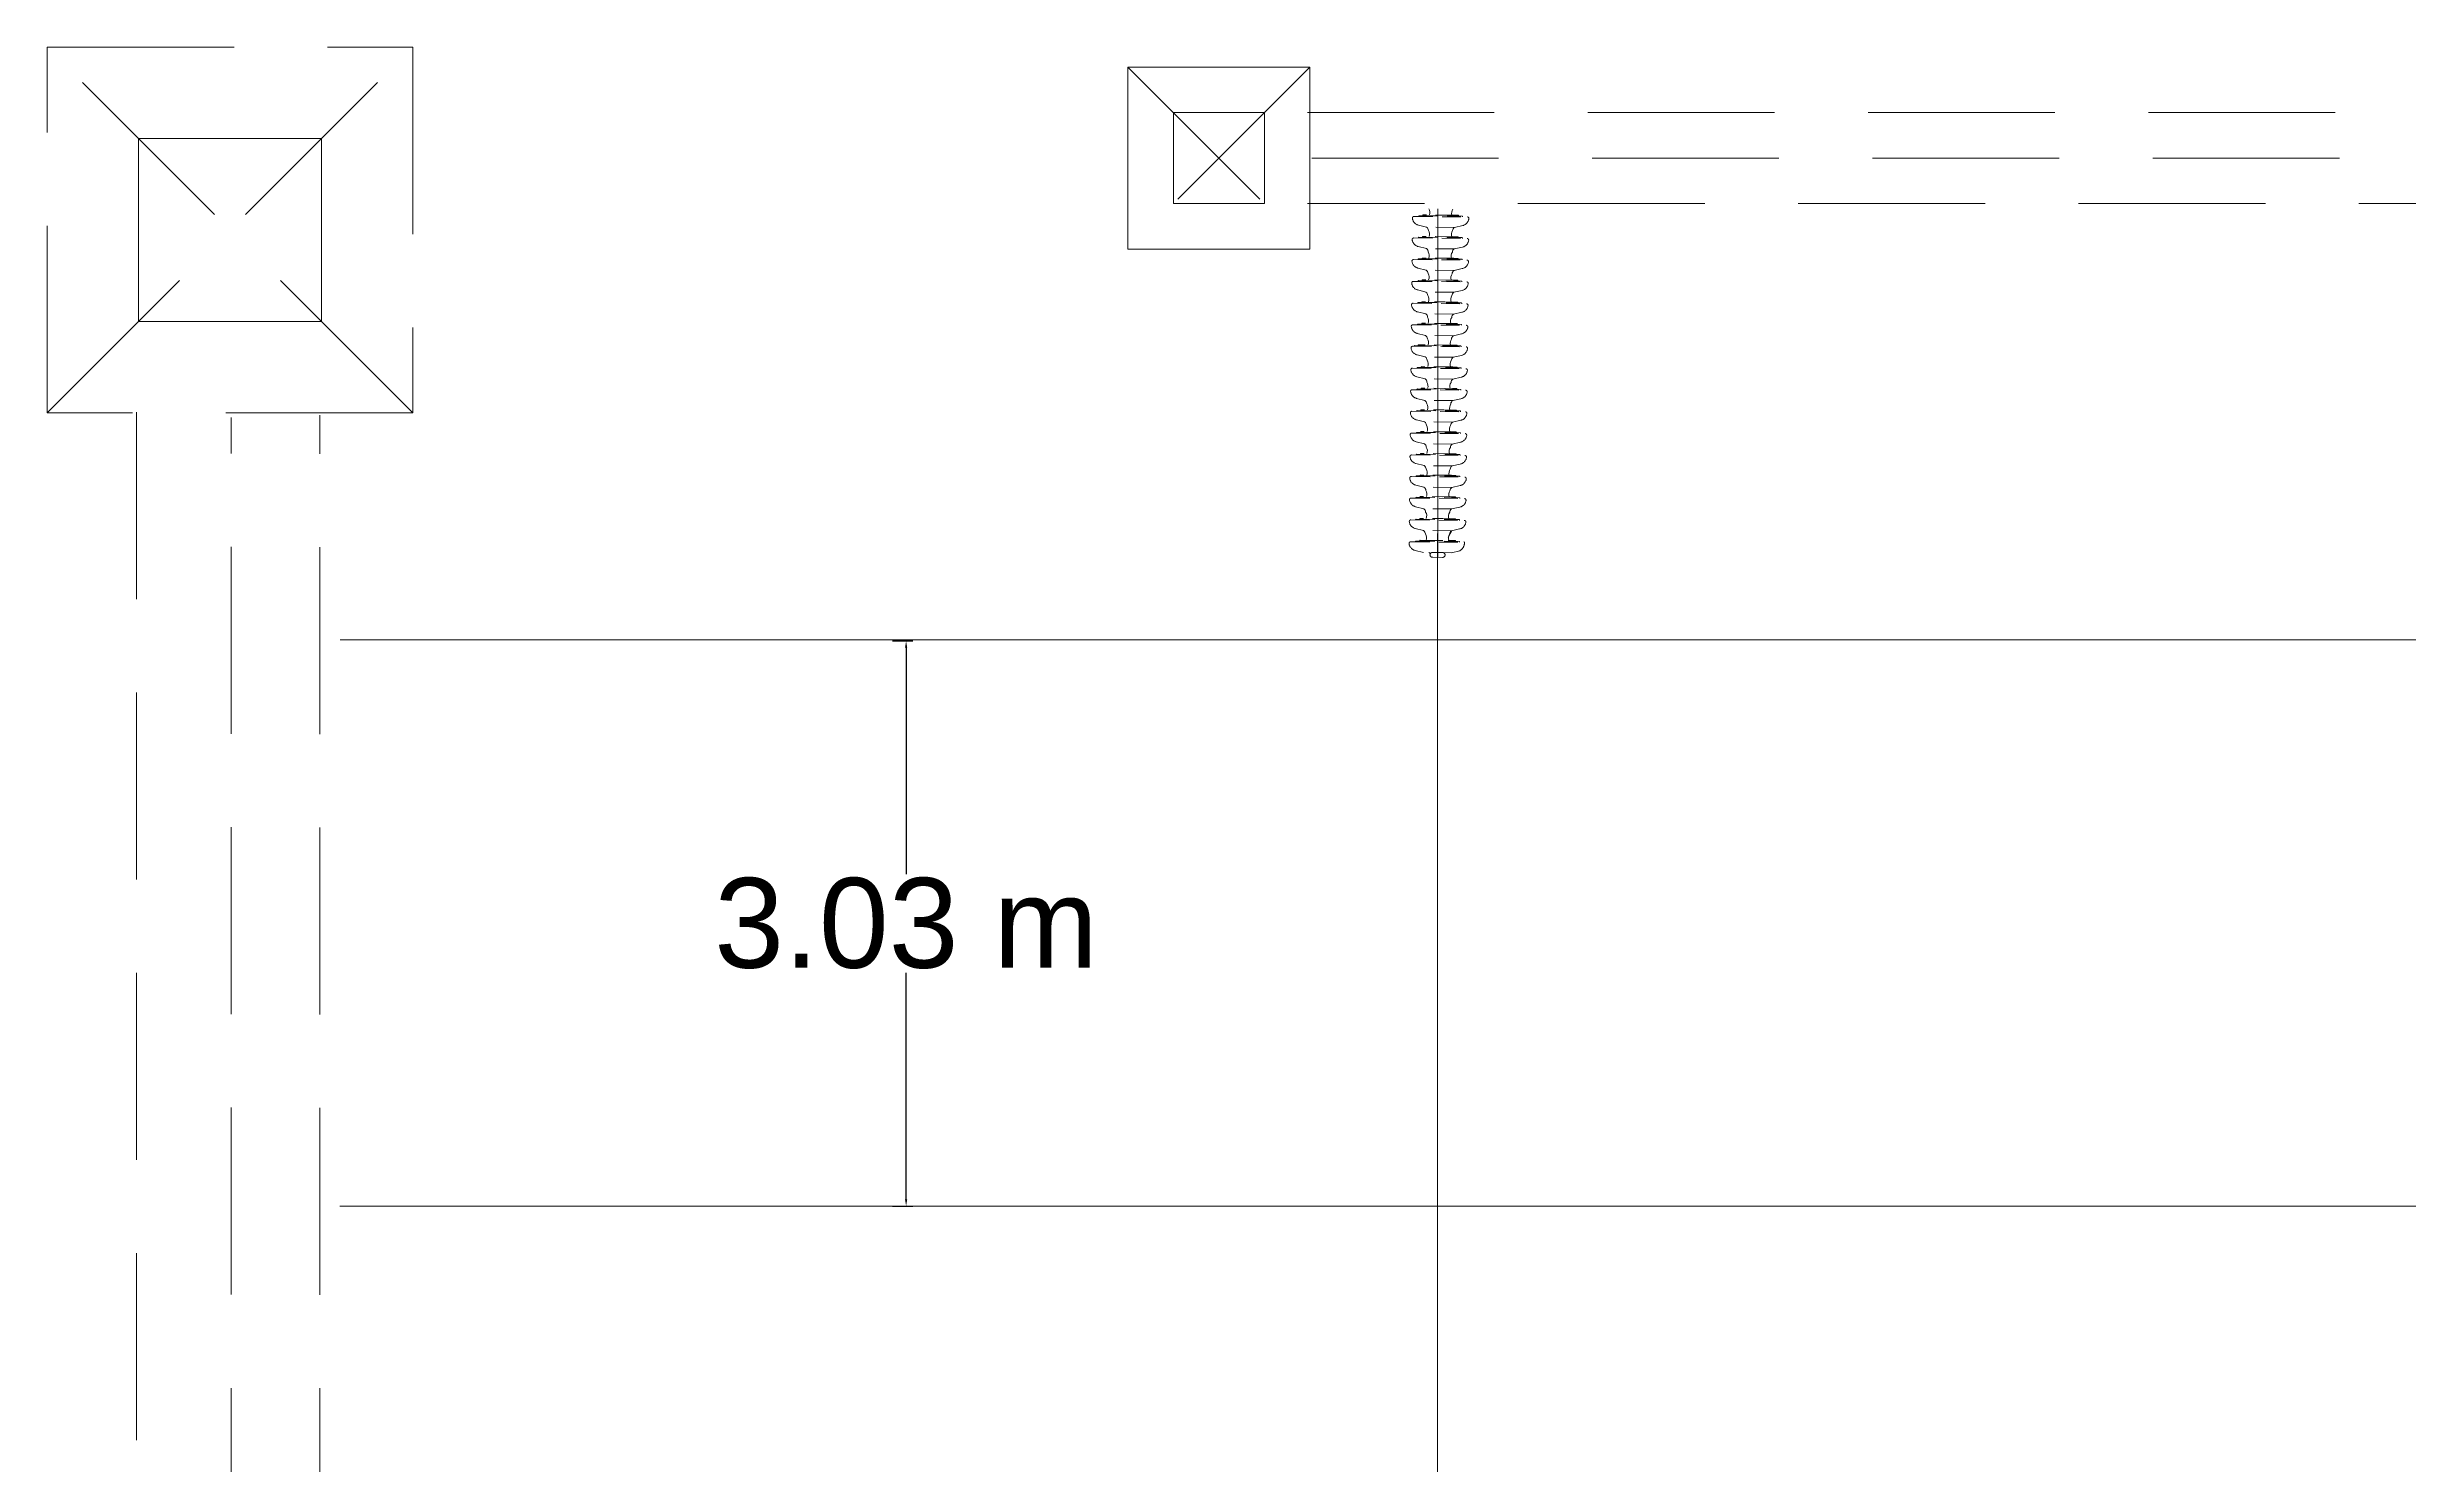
# Model space of a CAD drawing. Header units: inches. Extents: x 3989 to 4711, y 2881 to 3348.
# Drawn here: x 4053.5 to 4116.7, y 3227.1 to 3265 of the extents above; entities that cross this region are included whole.
import ezdxf

# ---------------------------------------------------------------- set-up
doc = ezdxf.new("R2010")
doc.units = ezdxf.units.IN
doc.header["$MEASUREMENT"] = 0
doc.linetypes.add('DASHED', pattern=[0.75, 0.5, -0.25])
doc.layers.add('COTAS', color=4, linetype='Continuous')
doc.layers.add('medidas', color=3, linetype='Continuous')
doc.styles.get("Standard").update_dxf_attribs({"font": 'arial.ttf'})
doc.dimstyles.get("Standard").update_dxf_attribs({"dimtxt": 0.18, "dimasz": 0.18, "dimexe": 0.18, "dimexo": 0.0625, "dimgap": 0.09, "dimtad": 0, "dimtih": 1, "dimtoh": 1, "dimdec": 4, "dimzin": 0, "dimdsep": 46, "dimtxsty": 'Standard', "dimcen": 0.09, "dimadec": 0, "dimazin": 0, "dimtfac": 1, "dimtdec": 4, "dimtofl": 0, "dimtmove": 0, "dimatfit": 3, "dimfxl": 1, "dimtolj": 1, "dimtzin": 0, "dimarcsym": 0})

# ---------------------------------------------------------------- blocks, each defined once
blk = doc.blocks.new('*D22')
at = {"color": 0, "lineweight": -2, "transparency": 16777216}
for p, q in [((4076.083, 3249.091), (4076.629, 3249.091)), ((4076.449, 3248.911), (4076.449, 3242.85)), ((4076.449, 3234.152), (4076.449, 3240.213)), ((4076.083, 3233.972), (4076.629, 3233.972))]:
    blk.add_line(p, q, dxfattribs=at)
at = {"color": 0, "transparency": 16777216}
for points in [[(4076.419, 3248.911), (4076.479, 3248.911), (4076.449, 3249.091)], [(4076.419, 3234.152), (4076.479, 3234.152), (4076.449, 3233.972)]]:
    blk.add_solid(points, dxfattribs=at)
at = {"layer": 'Defpoints', "color": 0, "transparency": 16777216}
for p in [(4076.02, 3249.091), (4076.02, 3233.972), (4076.449, 3233.972)]:
    blk.add_point(p, dxfattribs=at)
at = {"color": 0, "transparency": 16777216, "insert": (4076.449, 3241.532), "char_height": 0.18, "width": 11.24802, "attachment_point": 5}
blk.add_mtext('\\A1;{\\H13.35778x;3.03 m}', dxfattribs=at)

msp = doc.modelspace()

# ---------------------------------------------------------------- linework, layer by layer
at = {"color": 0, "linetype": 'DASHED', "lineweight": 0}
for p, q in [((4090.03681, 3260.4486), (4091.4643, 3260.43411)), ((4090.15519, 3260.21752), (4090.37535, 3260.16381)), ((4090.16341, 3260.45795), (4090.1633, 3260.44731)), ((4090.17416, 3260.46848), (4091.32738, 3260.45678)), ((4090.27217, 3260.47813), (4090.27207, 3260.46749)), ((4091.11518, 3260.48021), (4090.37048, 3260.48777)), ((4091.12005, 3260.15625), (4090.37535, 3260.16381)), ((4090.61341, 3260.48531), (4090.88856, 3260.48251)), ((4091.34125, 3260.20549), (4091.12005, 3260.15625)), ((4091.22958, 3260.46841), (4091.22947, 3260.45778)), ((4091.33791, 3260.44604), (4091.3378, 3260.4354)), ((4090.03096, 3259.8723), (4091.45845, 3259.85782)), ((4090.14934, 3259.64123), (4090.3695, 3259.58751)), ((4090.15756, 3259.88166), (4090.15746, 3259.87102)), ((4090.16831, 3259.89219), (4091.32153, 3259.88049)), ((4090.26633, 3259.90183), (4090.26622, 3259.8912)), ((4091.10934, 3259.90392), (4090.36464, 3259.91148)), ((4091.1142, 3259.57996), (4090.3695, 3259.58751)), ((4090.60757, 3259.90901), (4090.88271, 3259.90622)), ((4091.3354, 3259.62919), (4091.1142, 3259.57996)), ((4091.22373, 3259.89212), (4091.22362, 3259.88148)), ((4091.33206, 3259.86974), (4091.33196, 3259.8591)), ((4090.02468, 3259.29601), (4091.45217, 3259.28153)), ((4090.14306, 3259.06494), (4090.36322, 3259.01122)), ((4090.15128, 3259.30537), (4090.15117, 3259.29473)), ((4090.16203, 3259.3159), (4091.31525, 3259.3042)), ((4090.26004, 3259.32555), (4090.25994, 3259.31491)), ((4091.10305, 3259.32763), (4090.35835, 3259.33519)), ((4091.10792, 3259.00367), (4090.36322, 3259.01122)), ((4090.60128, 3259.33272), (4090.87643, 3259.32993)), ((4091.32912, 3259.05291), (4091.10792, 3259.00367)), ((4091.21745, 3259.31583), (4091.21734, 3259.30519)), ((4091.32578, 3259.29345), (4091.32567, 3259.28282)), ((4090.01918, 3258.71124), (4091.44667, 3258.69676)), ((4090.13757, 3258.48017), (4090.35772, 3258.42645)), ((4090.14578, 3258.7206), (4090.14568, 3258.70996)), ((4090.15653, 3258.73113), (4091.30975, 3258.71943)), ((4090.25455, 3258.74078), (4090.25444, 3258.73014)), ((4091.09756, 3258.74286), (4090.35286, 3258.75042)), ((4091.10242, 3258.4189), (4090.35772, 3258.42645)), ((4090.59579, 3258.74795), (4090.87093, 3258.74516)), ((4091.32362, 3258.46814), (4091.10242, 3258.4189)), ((4091.21195, 3258.73106), (4091.21185, 3258.72042)), ((4091.32029, 3258.70868), (4091.32018, 3258.69805)), ((4090.01325, 3258.12648), (4091.44074, 3258.112)), ((4090.13163, 3257.8954), (4090.35179, 3257.84169)), ((4090.13985, 3258.13583), (4090.13974, 3258.12519)), ((4090.1506, 3258.14636), (4091.30382, 3258.13466)), ((4090.24862, 3258.15601), (4090.24851, 3258.14537)), ((4091.08578, 3257.5818), (4090.34108, 3257.58936)), ((4091.09163, 3258.1581), (4090.34692, 3258.16565)), ((4091.09649, 3257.83413), (4090.35179, 3257.84169)), ((4090.58401, 3257.58689), (4090.85915, 3257.5841)), ((4090.58985, 3258.16319), (4090.865, 3258.1604)), ((4091.31769, 3257.88337), (4091.09649, 3257.83413)), ((4091.20602, 3258.1463), (4091.20591, 3258.13566)), ((4091.31435, 3258.12392), (4091.31425, 3258.11328)), ((4090.00112, 3256.9739), (4091.42861, 3256.95941)), ((4090.00112, 3256.9739), (4091.42861, 3256.95941)), ((4090.0074, 3257.55018), (4091.43489, 3257.5357)), ((4090.04016, 3256.98414), (4090.04005, 3256.9735)), ((4090.05091, 3256.99467), (4091.20413, 3256.98297)), ((4090.12579, 3257.31911), (4090.34594, 3257.26539)), ((4090.13401, 3257.55954), (4090.1339, 3257.5489)), ((4090.13847, 3256.99378), (4091.29169, 3256.98208)), ((4090.14475, 3257.57007), (4091.29798, 3257.55837)), ((4090.24277, 3257.57972), (4090.24266, 3257.56908)), ((4091.0795, 3257.00551), (4090.3348, 3257.01307)), ((4091.09065, 3257.25784), (4090.34594, 3257.26539)), ((4090.57773, 3257.01061), (4090.85287, 3257.00781)), ((4091.31185, 3257.30708), (4091.09065, 3257.25784)), ((4091.19389, 3256.99371), (4091.19378, 3256.98308)), ((4091.20017, 3257.57), (4091.20007, 3257.55936)), ((4091.30222, 3256.97134), (4091.30212, 3256.9607)), ((4091.30851, 3257.54762), (4091.3084, 3257.53699)), ((4089.99563, 3256.38913), (4091.42311, 3256.37464)), ((4089.99563, 3256.38913), (4091.42311, 3256.37464)), ((4090.1195, 3256.74282), (4090.33966, 3256.68911)), ((4090.12223, 3256.39848), (4090.12212, 3256.38784)), ((4090.13297, 3256.40901), (4091.2862, 3256.39731)), ((4090.13297, 3256.40901), (4091.2862, 3256.39731)), ((4091.074, 3256.42074), (4090.3293, 3256.4283)), ((4091.08436, 3256.68155), (4090.33966, 3256.68911)), ((4090.57223, 3256.42583), (4090.84737, 3256.42304)), ((4091.30556, 3256.73079), (4091.08436, 3256.68155)), ((4091.1884, 3256.40894), (4091.18829, 3256.39831)), ((4091.29673, 3256.38657), (4091.29662, 3256.37593)), ((4089.98978, 3255.81283), (4091.41727, 3255.79835)), ((4090.11401, 3256.15805), (4090.33417, 3256.10434)), ((4090.11638, 3255.82219), (4090.11627, 3255.81155)), ((4090.12713, 3255.83272), (4091.28035, 3255.82102)), ((4090.22515, 3255.84236), (4090.22504, 3255.83173)), ((4091.06815, 3255.84445), (4090.32345, 3255.85201)), ((4091.07887, 3256.09678), (4090.33417, 3256.10434)), ((4090.56638, 3255.84954), (4090.84153, 3255.84675)), ((4091.30007, 3256.14602), (4091.07887, 3256.09678)), ((4091.18255, 3255.83265), (4091.18244, 3255.82201)), ((4091.29088, 3255.81027), (4091.29077, 3255.79963)), ((4089.9835, 3255.23654), (4091.41098, 3255.22206)), ((4090.10816, 3255.58176), (4090.32832, 3255.52804)), ((4090.1101, 3255.2459), (4090.10999, 3255.23526)), ((4090.12084, 3255.25643), (4091.27407, 3255.24473)), ((4090.21886, 3255.26607), (4090.21875, 3255.25544)), ((4091.06187, 3255.26816), (4090.31717, 3255.27572)), ((4091.07302, 3255.52049), (4090.32832, 3255.52804)), ((4090.5601, 3255.27325), (4090.83524, 3255.27046)), ((4091.29422, 3255.56972), (4091.07302, 3255.52049)), ((4091.17627, 3255.25636), (4091.17616, 3255.24572)), ((4091.2846, 3255.23398), (4091.28449, 3255.22335)), ((4089.978, 3254.65177), (4091.40549, 3254.63729)), ((4090.10188, 3255.00547), (4090.32204, 3254.95175)), ((4090.1046, 3254.66113), (4090.10449, 3254.65049)), ((4090.11535, 3254.67166), (4091.26857, 3254.65996)), ((4090.21337, 3254.6813), (4090.21326, 3254.67067)), ((4091.05638, 3254.68339), (4090.31167, 3254.69095)), ((4091.06674, 3254.9442), (4090.32204, 3254.95175)), ((4090.5546, 3254.68848), (4090.82975, 3254.68569)), ((4091.28794, 3254.99344), (4091.06674, 3254.9442)), ((4091.17077, 3254.67159), (4091.17066, 3254.66095)), ((4091.2791, 3254.64921), (4091.27899, 3254.63858)), ((4089.97207, 3254.06701), (4091.39956, 3254.05253)), ((4090.09045, 3253.83593), (4090.31061, 3253.78222)), ((4090.09638, 3254.4207), (4090.31654, 3254.36698)), ((4090.09867, 3254.07636), (4090.09856, 3254.06572)), ((4090.10942, 3254.08689), (4091.26264, 3254.07519)), ((4090.20743, 3254.09654), (4090.20733, 3254.0859)), ((4091.05044, 3254.09863), (4090.30574, 3254.10618)), ((4091.06124, 3254.35943), (4090.31654, 3254.36698)), ((4090.54867, 3254.10372), (4090.82382, 3254.10093)), ((4091.27651, 3253.8239), (4091.05531, 3253.77466)), ((4091.28244, 3254.40867), (4091.06124, 3254.35943)), ((4091.16484, 3254.08683), (4091.16473, 3254.07619)), ((4091.27317, 3254.06445), (4091.27306, 3254.05381)), ((4089.96622, 3253.49071), (4091.39371, 3253.47623)), ((4090.0846, 3253.25964), (4090.30476, 3253.20592)), ((4090.09282, 3253.50007), (4090.09272, 3253.48943)), ((4090.10357, 3253.5106), (4091.25679, 3253.4989)), ((4090.20159, 3253.52025), (4090.20148, 3253.50961)), ((4091.0446, 3253.52233), (4090.2999, 3253.52989)), ((4091.04946, 3253.19837), (4090.30476, 3253.20592)), ((4091.05531, 3253.77466), (4090.31061, 3253.78222)), ((4090.54283, 3253.52742), (4090.81797, 3253.52463)), ((4091.27066, 3253.24761), (4091.04946, 3253.19837)), ((4091.15899, 3253.51053), (4091.15888, 3253.49989)), ((4091.26732, 3253.48815), (4091.26722, 3253.47752)), ((4089.95994, 3252.91443), (4091.38743, 3252.89994)), ((4090.07832, 3252.68335), (4090.29848, 3252.62964)), ((4090.08654, 3252.92378), (4090.08643, 3252.91314)), ((4090.09729, 3252.93431), (4091.25051, 3252.92261)), ((4090.1953, 3252.94396), (4090.1952, 3252.93332)), ((4091.03831, 3252.94604), (4090.29361, 3252.9536)), ((4091.04318, 3252.62208), (4090.29848, 3252.62964)), ((4090.53654, 3252.95113), (4090.81169, 3252.94834)), ((4091.26438, 3252.67132), (4091.04318, 3252.62208)), ((4091.15271, 3252.93424), (4091.1526, 3252.92361)), ((4091.26104, 3252.91187), (4091.26093, 3252.90123)), ((4089.95444, 3252.32966), (4091.38193, 3252.31517)), ((4090.07283, 3252.09858), (4090.29298, 3252.04487)), ((4090.08105, 3252.33901), (4090.08094, 3252.32837)), ((4090.09179, 3252.34954), (4091.24501, 3252.33784)), ((4090.18981, 3252.35919), (4090.1897, 3252.34855)), ((4091.03282, 3252.36127), (4090.28812, 3252.36883)), ((4091.03768, 3252.03731), (4090.29298, 3252.04487)), ((4090.53105, 3252.36636), (4090.80619, 3252.36357)), ((4091.25888, 3252.08655), (4091.03768, 3252.03731)), ((4091.14721, 3252.34947), (4091.14711, 3252.33884)), ((4091.25555, 3252.3271), (4091.25544, 3252.31646)), ((4089.94851, 3251.74489), (4091.376, 3251.73041)), ((4089.95666, 3251.74481), (4091.38415, 3251.73033)), ((4090.06689, 3251.51381), (4090.28705, 3251.4601)), ((4090.09401, 3251.76469), (4091.24723, 3251.75299)), ((4090.20277, 3251.78487), (4091.1389, 3251.77537)), ((4091.0399, 3251.45246), (4090.28705, 3251.4601)), ((4090.53327, 3251.78152), (4090.80841, 3251.77872)), ((4090.53684, 3251.33021), (4090.81198, 3251.32742)), ((4090.53813, 3251.45755), (4090.81328, 3251.45476)), ((4091.2611, 3251.5017), (4091.0399, 3251.45246)), ((4091.14943, 3251.76463), (4091.14932, 3251.75399)), ((4091.25776, 3251.74225), (4091.25766, 3251.73161))]:
    msp.add_line(p, q, dxfattribs=at)
at = {"color": 0, "lineweight": 0}
for p, q in [((4090.28292, 3260.48866), (4090.37048, 3260.48777)), ((4091.11518, 3260.48021), (4091.21905, 3260.47916)), ((4090.27707, 3259.91236), (4090.36464, 3259.91148)), ((4091.10934, 3259.90392), (4091.2132, 3259.90287)), ((4090.27079, 3259.33608), (4090.35835, 3259.33519)), ((4091.10305, 3259.32763), (4091.20692, 3259.32658)), ((4090.2653, 3258.75131), (4090.35286, 3258.75042)), ((4091.09756, 3258.74286), (4091.20142, 3258.74181)), ((4090.25352, 3257.59025), (4090.34108, 3257.58936)), ((4090.25936, 3258.16654), (4090.34692, 3258.16565)), ((4091.09163, 3258.1581), (4091.19549, 3258.15704)), ((4090.15967, 3257.01485), (4090.24723, 3257.01396)), ((4090.24723, 3257.01396), (4090.3348, 3257.01307)), ((4091.0795, 3257.00551), (4091.18336, 3257.00446)), ((4091.08578, 3257.5818), (4091.18964, 3257.58075)), ((4090.24174, 3256.42919), (4090.3293, 3256.4283)), ((4091.074, 3256.42074), (4091.17786, 3256.41969)), ((4090.23589, 3255.85289), (4090.32345, 3255.85201)), ((4091.06815, 3255.84445), (4091.17202, 3255.8434)), ((4090.22961, 3255.27661), (4090.31717, 3255.27572)), ((4091.06187, 3255.26816), (4091.16574, 3255.26711)), ((4090.22411, 3254.69184), (4090.31167, 3254.69095)), ((4091.05638, 3254.68339), (4091.16024, 3254.68234)), ((4090.21818, 3254.10707), (4090.30574, 3254.10618)), ((4091.05044, 3254.09863), (4091.15431, 3254.09757)), ((4090.21233, 3253.53078), (4090.2999, 3253.52989)), ((4091.0446, 3253.52233), (4091.14846, 3253.52128)), ((4090.20605, 3252.95449), (4090.29361, 3252.9536)), ((4091.03831, 3252.94604), (4091.14218, 3252.94499)), ((4090.20056, 3252.36972), (4090.28812, 3252.36883)), ((4090.95563, 3251.85754), (4091.05307, 3252.04074)), ((4091.03282, 3252.36127), (4091.13668, 3252.36022))]:
    msp.add_line(p, q, dxfattribs=at)
at = {"linetype": 'DASHED', "lineweight": 0, "ltscale": 10}
for p, q in [((4055.85832, 3255.21206), (4055.85832, 3021.67228)), ((4058.38782, 3021.60509), (4058.38782, 3255.07096)), ((4060.76665, 3021.59702), (4060.76665, 3255.12978))]:
    msp.add_line(p, q, dxfattribs=at)
at = {"lineweight": 0}
msp.add_line((4090.66726, 3251.96659), (4090.66726, 3022.0342), dxfattribs=at)
at = {"color": 3, "lineweight": 0}
for p, q in [((4061.30783, 3249.11919), (4288.81124, 3249.11919)), ((4288.74544, 3233.96912), (4061.30053, 3233.96912))]:
    msp.add_line(p, q, dxfattribs=at)
at = {"color": 0, "lineweight": 0}
msp.add_lwpolyline([(4090.47842, 3251.43306), (4090.43031, 3251.45865)], dxfattribs=at)
at = {"color": 0, "linetype": 'DASHED', "lineweight": 0}
for centre, radius, start, end in [((4090.03638, 3260.40604), 0.04256, 89.4187662, 186.1366834), ((4090.20563, 3260.42424), 0.21278, 186.1366834, 256.2887467), ((4090.17405, 3260.45784), 0.01064, 89.4187662, 179.4187662), ((4090.28281, 3260.47802), 0.01064, 89.4187662, 179.4187662), ((4091.21894, 3260.46852), 0.01064, 359.4187662, 89.4187662), ((4091.32727, 3260.44614), 0.01064, 359.4187662, 89.4187662), ((4091.29502, 3260.41319), 0.21278, 282.5487856, 352.7008489), ((4091.46387, 3260.39156), 0.04256, 352.7008489, 89.4187662), ((4090.03053, 3259.82975), 0.04256, 89.4187662, 186.1366834), ((4090.19978, 3259.84795), 0.21278, 186.1366834, 256.2887467), ((4090.1682, 3259.88155), 0.01064, 89.4187662, 179.4187662), ((4090.27697, 3259.90173), 0.01064, 89.4187662, 179.4187662), ((4091.21309, 3259.89223), 0.01064, 359.4187662, 89.4187662), ((4091.32143, 3259.86985), 0.01064, 359.4187662, 89.4187662), ((4091.28917, 3259.83689), 0.21278, 282.5487856, 352.7008489), ((4091.45802, 3259.81527), 0.04256, 352.7008489, 89.4187662), ((4090.02425, 3259.25346), 0.04256, 89.4187662, 186.1366834), ((4090.1935, 3259.27166), 0.21278, 186.1366834, 256.2887467), ((4090.16192, 3259.30526), 0.01064, 89.4187662, 179.4187662), ((4090.27068, 3259.32544), 0.01064, 89.4187662, 179.4187662), ((4091.20681, 3259.31594), 0.01064, 359.4187662, 89.4187662), ((4091.31514, 3259.29356), 0.01064, 359.4187662, 89.4187662), ((4091.28289, 3259.26061), 0.21278, 282.5487856, 352.7008489), ((4091.45174, 3259.23898), 0.04256, 352.7008489, 89.4187662), ((4090.01875, 3258.66869), 0.04256, 89.4187662, 186.1366834), ((4090.188, 3258.68689), 0.21278, 186.1366834, 256.2887467), ((4090.15642, 3258.72049), 0.01064, 89.4187662, 179.4187662), ((4090.26519, 3258.74067), 0.01064, 89.4187662, 179.4187662), ((4091.20131, 3258.73117), 0.01064, 359.4187662, 89.4187662), ((4091.30965, 3258.70879), 0.01064, 359.4187662, 89.4187662), ((4091.27739, 3258.67583), 0.21278, 282.5487856, 352.7008489), ((4091.44624, 3258.65421), 0.04256, 352.7008489, 89.4187662), ((4090.01282, 3258.08392), 0.04256, 89.4187662, 186.1366834), ((4090.18207, 3258.10212), 0.21278, 186.1366834, 256.2887467), ((4090.15049, 3258.13573), 0.01064, 89.4187662, 179.4187662), ((4090.25341, 3257.57961), 0.01064, 89.4187662, 179.4187662), ((4090.25926, 3258.1559), 0.01064, 89.4187662, 179.4187662), ((4091.19538, 3258.1464), 0.01064, 359.4187662, 89.4187662), ((4091.30371, 3258.12403), 0.01064, 359.4187662, 89.4187662), ((4091.27146, 3258.09107), 0.21278, 282.5487856, 352.7008489), ((4091.44031, 3258.06944), 0.04256, 352.7008489, 89.4187662), ((4090.00069, 3256.93134), 0.04256, 89.4187662, 186.1366834), ((4090.00697, 3257.50763), 0.04256, 89.4187662, 186.1366834), ((4090.17622, 3257.52583), 0.21278, 186.1366834, 256.2887467), ((4090.0508, 3256.98403), 0.01064, 89.4187662, 179.4187662), ((4090.14464, 3257.55943), 0.01064, 89.4187662, 179.4187662), ((4090.15956, 3257.00421), 0.01064, 89.4187662, 179.4187662), ((4091.18325, 3256.99382), 0.01064, 359.4187662, 89.4187662), ((4091.18954, 3257.57011), 0.01064, 359.4187662, 89.4187662), ((4091.29158, 3256.97144), 0.01064, 359.4187662, 89.4187662), ((4091.29787, 3257.54773), 0.01064, 359.4187662, 89.4187662), ((4091.26561, 3257.51478), 0.21278, 282.5487856, 352.7008489), ((4091.42818, 3256.91686), 0.04256, 352.7008489, 89.4187662), ((4091.43446, 3257.49315), 0.04256, 352.7008489, 89.4187662), ((4089.99519, 3256.34657), 0.04256, 89.4187662, 186.1366834), ((4090.16444, 3256.36477), 0.21278, 186.1366834, 256.2887467), ((4090.16994, 3256.94954), 0.21278, 186.1366834, 256.2887467), ((4090.13287, 3256.39837), 0.01064, 89.4187662, 179.4187662), ((4090.24163, 3256.41855), 0.01064, 89.4187662, 179.4187662), ((4091.17776, 3256.40905), 0.01064, 359.4187662, 89.4187662), ((4091.28609, 3256.38667), 0.01064, 359.4187662, 89.4187662), ((4091.25384, 3256.35372), 0.21278, 282.5487856, 352.7008489), ((4091.25933, 3256.93849), 0.21278, 282.5487856, 352.7008489), ((4091.42268, 3256.33209), 0.04256, 352.7008489, 89.4187662), ((4089.98935, 3255.77028), 0.04256, 89.4187662, 186.1366834), ((4090.1586, 3255.78848), 0.21278, 186.1366834, 256.2887467), ((4090.12702, 3255.82208), 0.01064, 89.4187662, 179.4187662), ((4090.23578, 3255.84226), 0.01064, 89.4187662, 179.4187662), ((4091.17191, 3255.83276), 0.01064, 359.4187662, 89.4187662), ((4091.28024, 3255.81038), 0.01064, 359.4187662, 89.4187662), ((4091.24799, 3255.77742), 0.21278, 282.5487856, 352.7008489), ((4091.41684, 3255.7558), 0.04256, 352.7008489, 89.4187662), ((4089.98306, 3255.19399), 0.04256, 89.4187662, 186.1366834), ((4090.15231, 3255.21219), 0.21278, 186.1366834, 256.2887467), ((4090.12074, 3255.24579), 0.01064, 89.4187662, 179.4187662), ((4090.2295, 3255.26597), 0.01064, 89.4187662, 179.4187662), ((4091.16563, 3255.25647), 0.01064, 359.4187662, 89.4187662), ((4091.27396, 3255.23409), 0.01064, 359.4187662, 89.4187662), ((4091.24171, 3255.20113), 0.21278, 282.5487856, 352.7008489), ((4091.41055, 3255.17951), 0.04256, 352.7008489, 89.4187662), ((4089.97757, 3254.60922), 0.04256, 89.4187662, 186.1366834), ((4090.14682, 3254.62742), 0.21278, 186.1366834, 256.2887467), ((4090.11524, 3254.66102), 0.01064, 89.4187662, 179.4187662), ((4090.22401, 3254.6812), 0.01064, 89.4187662, 179.4187662), ((4091.16013, 3254.6717), 0.01064, 359.4187662, 89.4187662), ((4091.26846, 3254.64932), 0.01064, 359.4187662, 89.4187662), ((4091.23621, 3254.61636), 0.21278, 282.5487856, 352.7008489), ((4091.40506, 3254.59474), 0.04256, 352.7008489, 89.4187662), ((4089.97164, 3254.02445), 0.04256, 89.4187662, 186.1366834), ((4090.14089, 3254.04265), 0.21278, 186.1366834, 256.2887467), ((4090.10931, 3254.07625), 0.01064, 89.4187662, 179.4187662), ((4090.21807, 3254.09643), 0.01064, 89.4187662, 179.4187662), ((4091.1542, 3254.08693), 0.01064, 359.4187662, 89.4187662), ((4091.26253, 3254.06456), 0.01064, 359.4187662, 89.4187662), ((4091.23028, 3254.0316), 0.21278, 282.5487856, 352.7008489), ((4091.39913, 3254.00997), 0.04256, 352.7008489, 89.4187662), ((4089.96579, 3253.44816), 0.04256, 89.4187662, 186.1366834), ((4090.13504, 3253.46636), 0.21278, 186.1366834, 256.2887467), ((4090.10346, 3253.49996), 0.01064, 89.4187662, 179.4187662), ((4090.21223, 3253.52014), 0.01064, 89.4187662, 179.4187662), ((4091.14835, 3253.51064), 0.01064, 359.4187662, 89.4187662), ((4091.25669, 3253.48826), 0.01064, 359.4187662, 89.4187662), ((4091.22443, 3253.45531), 0.21278, 282.5487856, 352.7008489), ((4091.39328, 3253.43368), 0.04256, 352.7008489, 89.4187662), ((4089.95951, 3252.87187), 0.04256, 89.4187662, 186.1366834), ((4090.12876, 3252.89007), 0.21278, 186.1366834, 256.2887467), ((4090.09718, 3252.92367), 0.01064, 89.4187662, 179.4187662), ((4090.20594, 3252.94385), 0.01064, 89.4187662, 179.4187662), ((4091.14207, 3252.93435), 0.01064, 359.4187662, 89.4187662), ((4091.2504, 3252.91197), 0.01064, 359.4187662, 89.4187662), ((4091.21815, 3252.87902), 0.21278, 282.5487856, 352.7008489), ((4091.387, 3252.85739), 0.04256, 352.7008489, 89.4187662), ((4089.95401, 3252.2871), 0.04256, 89.4187662, 186.1366834), ((4090.12326, 3252.3053), 0.21278, 186.1366834, 256.2887467), ((4090.09168, 3252.3389), 0.01064, 89.4187662, 179.4187662), ((4090.20045, 3252.35908), 0.01064, 89.4187662, 179.4187662), ((4091.13657, 3252.34958), 0.01064, 359.4187662, 89.4187662), ((4091.24491, 3252.3272), 0.01064, 359.4187662, 89.4187662), ((4091.21265, 3252.29425), 0.21278, 282.5487856, 352.7008489), ((4091.3815, 3252.27262), 0.04256, 352.7008489, 89.4187662), ((4089.94808, 3251.70234), 0.04256, 89.4187662, 186.1366834), ((4090.11733, 3251.72053), 0.21278, 186.1366834, 256.2887467), ((4090.09218, 3251.75407), 0.01064, 89.4187662, 179.4187662), ((4090.20267, 3251.77423), 0.01064, 89.4187662, 179.4187662), ((4090.52933, 3251.39396), 0.06419, 82.1234682, 276.7140641), ((4090.80448, 3251.39117), 0.06419, 262.1234682, 96.7140641), ((4091.13879, 3251.76473), 0.01064, 359.4187662, 89.4187662), ((4091.24713, 3251.74236), 0.01064, 359.4187662, 89.4187662), ((4091.1312, 3251.72531), 0.25861, 300.1530374, 350.3540058), ((4091.35017, 3251.7047), 0.04256, 327.7259715, 64.4438888)]:
    msp.add_arc(centre, radius, start, end, dxfattribs=at)
at = {"color": 0, "lineweight": 0}
for centre, radius, start, end in [((4090.30729, 3260.06853), 0.11708, 2.6444413, 54.4610716), ((4090.27019, 3260.5482), 0.18969, 341.167237, 32.5400729), ((4091.23299, 3260.53843), 0.18969, 146.2974594, 197.6702953), ((4091.18616, 3260.05962), 0.11708, 124.3764607, 176.193091), ((4090.30145, 3259.49224), 0.11708, 2.6444413, 54.4610716), ((4090.25849, 3259.39561), 0.18969, 341.167237, 32.5400729), ((4090.26434, 3259.97191), 0.18969, 341.167237, 32.5400729), ((4091.22129, 3259.38584), 0.18969, 146.2974594, 197.6702953), ((4091.22714, 3259.96214), 0.18969, 146.2974594, 197.6702953), ((4091.18031, 3259.48333), 0.11708, 124.3764607, 176.193091), ((4090.2956, 3258.91595), 0.11708, 2.6444413, 54.4610716), ((4090.25265, 3258.81932), 0.18969, 338.4500989, 32.5400729), ((4091.21545, 3258.80955), 0.18969, 146.2974594, 200.3874335), ((4091.17446, 3258.90703), 0.11708, 124.3764607, 176.193091), ((4090.28967, 3258.33118), 0.11708, 2.6444413, 54.4610716), ((4090.24672, 3258.23455), 0.18969, 338.4500989, 32.5400729), ((4091.20952, 3258.22479), 0.18969, 146.2974594, 200.3874335), ((4091.16853, 3258.32227), 0.11708, 124.3764607, 176.193091), ((4090.28374, 3257.74642), 0.11708, 2.6444413, 54.4610716), ((4090.24078, 3257.64979), 0.18969, 341.167237, 32.5400729), ((4091.20358, 3257.64002), 0.18969, 146.2974594, 197.6702953), ((4091.1626, 3257.7375), 0.11708, 124.3764607, 176.193091), ((4090.27789, 3257.17012), 0.11708, 2.6444413, 54.4610716), ((4090.23494, 3257.07349), 0.18969, 341.167237, 32.5400729), ((4091.19774, 3257.06373), 0.18969, 146.2974594, 197.6702953), ((4091.15675, 3257.16121), 0.11708, 124.3764607, 176.193091), ((4090.27161, 3256.59383), 0.11708, 2.6444413, 54.4610716), ((4090.22865, 3256.49721), 0.18969, 341.167237, 32.5400729), ((4091.19189, 3256.48743), 0.18969, 146.2974594, 200.3874335), ((4091.15091, 3256.58491), 0.11708, 124.3764607, 176.193091), ((4090.26611, 3256.00906), 0.11708, 2.6444413, 54.4610716), ((4090.22316, 3255.91243), 0.18969, 341.167237, 32.5400729), ((4091.18596, 3255.90267), 0.18969, 146.2974594, 197.6702953), ((4091.14497, 3256.00015), 0.11708, 124.3764607, 176.193091), ((4090.26026, 3255.43277), 0.11708, 2.6444413, 54.4610716), ((4090.21731, 3255.33614), 0.18969, 341.167237, 32.5400729), ((4091.18011, 3255.32637), 0.18969, 146.2974594, 197.6702953), ((4091.13913, 3255.42385), 0.11708, 124.3764607, 176.193091), ((4090.25442, 3254.85648), 0.11708, 2.6444413, 54.4610716), ((4090.21146, 3254.75985), 0.18969, 338.4500989, 32.5400729), ((4091.17427, 3254.75008), 0.18969, 146.2974594, 200.3874335), ((4091.13328, 3254.84756), 0.11708, 124.3764607, 176.193091), ((4090.24849, 3254.27171), 0.11708, 2.6444413, 54.4610716), ((4090.20553, 3254.17508), 0.18969, 338.4500989, 32.5400729), ((4091.16833, 3254.16532), 0.18969, 146.2974594, 200.3874335), ((4091.12735, 3254.2628), 0.11708, 124.3764607, 176.193091), ((4090.23671, 3253.11065), 0.11708, 2.6444413, 54.4610716), ((4090.24255, 3253.68695), 0.11708, 2.6444413, 54.4610716), ((4090.1996, 3253.59032), 0.18969, 341.167237, 32.5400729), ((4091.1624, 3253.58055), 0.18969, 146.2974594, 197.6702953), ((4091.11557, 3253.10174), 0.11708, 124.3764607, 176.193091), ((4091.12142, 3253.67803), 0.11708, 124.3764607, 176.193091), ((4090.23086, 3252.53436), 0.11708, 2.6444413, 54.4610716), ((4090.18791, 3252.43773), 0.18969, 338.4500989, 32.5400729), ((4090.19375, 3253.01402), 0.18969, 341.167237, 32.5400729), ((4091.15071, 3252.42796), 0.18969, 146.2974594, 200.3874335), ((4091.15655, 3253.00426), 0.18969, 146.2974594, 197.6702953), ((4091.10972, 3252.52544), 0.11708, 124.3764607, 176.193091), ((4090.22493, 3251.94959), 0.11708, 2.6444413, 54.4610716), ((4090.18198, 3251.85296), 0.18969, 338.4500989, 32.5400729), ((4091.14478, 3251.8432), 0.18969, 146.2974594, 200.3874335), ((4091.10379, 3251.94068), 0.11708, 124.3764607, 176.193091)]:
    msp.add_arc(centre, radius, start, end, dxfattribs=at)
at = {"layer": 'COTAS', "color": 0, "linetype": 'DASHED', "lineweight": 0, "ltscale": 10}
for p, q in [((4053.47078, 3255.19566), (4053.47078, 3264.97484)), ((4053.47078, 3264.97484), (4063.24995, 3264.97484)), ((4053.47078, 3255.19566), (4063.24995, 3264.97484)), ((4063.24995, 3255.19566), (4053.47078, 3264.97484)), ((4063.24995, 3264.97484), (4063.24995, 3255.19566)), ((4082.38113, 3264.44325), (4082.38113, 3259.57197)), ((4087.2524, 3264.44325), (4082.38113, 3264.44325)), ((4082.38113, 3264.44325), (4087.2524, 3259.57197)), ((4087.2524, 3264.44325), (4082.38113, 3259.57197)), ((4087.2524, 3259.57197), (4087.2524, 3264.44325)), ((4083.59894, 3263.22543), (4083.59894, 3260.78979)), ((4086.03458, 3263.22543), (4083.59894, 3263.22543)), ((4086.03458, 3260.78979), (4086.03458, 3263.22543)), ((4087.18634, 3263.22543), (4157.81578, 3263.22543)), ((4055.91557, 3257.64046), (4055.91557, 3262.53004)), ((4055.91557, 3262.53004), (4060.80516, 3262.53004)), ((4060.80516, 3262.53004), (4060.80516, 3257.64046)), ((4087.30158, 3262.00761), (4159.0336, 3262.00761)), ((4083.59894, 3260.78979), (4086.03458, 3260.78979)), ((4157.81578, 3260.78979), (4087.18634, 3260.78979)), ((4082.38113, 3259.57197), (4087.2524, 3259.57197)), ((4060.80516, 3257.64046), (4055.91557, 3257.64046)), ((4063.24995, 3255.19566), (4053.47078, 3255.19566))]:
    msp.add_line(p, q, dxfattribs=at)
at = {"layer": 'COTAS', "color": 0, "lineweight": 0}
msp.add_line((4090.67441, 3251.32881), (4090.67441, 3260.65023), dxfattribs=at)
at = {"layer": 'medidas', "color": 0, "lineweight": 0}
for p, q in [((4090.08154, 3251.75418), (4090.08143, 3251.74354)), ((4090.19203, 3251.77434), (4090.19192, 3251.7637))]:
    msp.add_line(p, q, dxfattribs=at)

# ---------------------------------------------------------------- dimensions: what is measured, and where the dimension line sits
dim = msp.add_linear_dim(base=(4076.44912, 3233.97199), p1=(4076.02036, 3249.09106), p2=(4076.02036, 3233.97199), angle=90, text='{\\H13.35778x;3.03 m}', dimstyle='Standard')
dim.commit()
dim.dimension.update_dxf_attribs({"geometry": '*D22', "text_midpoint": (4076.44912, 3241.53153)})

doc.saveas('drawing.dxf')
